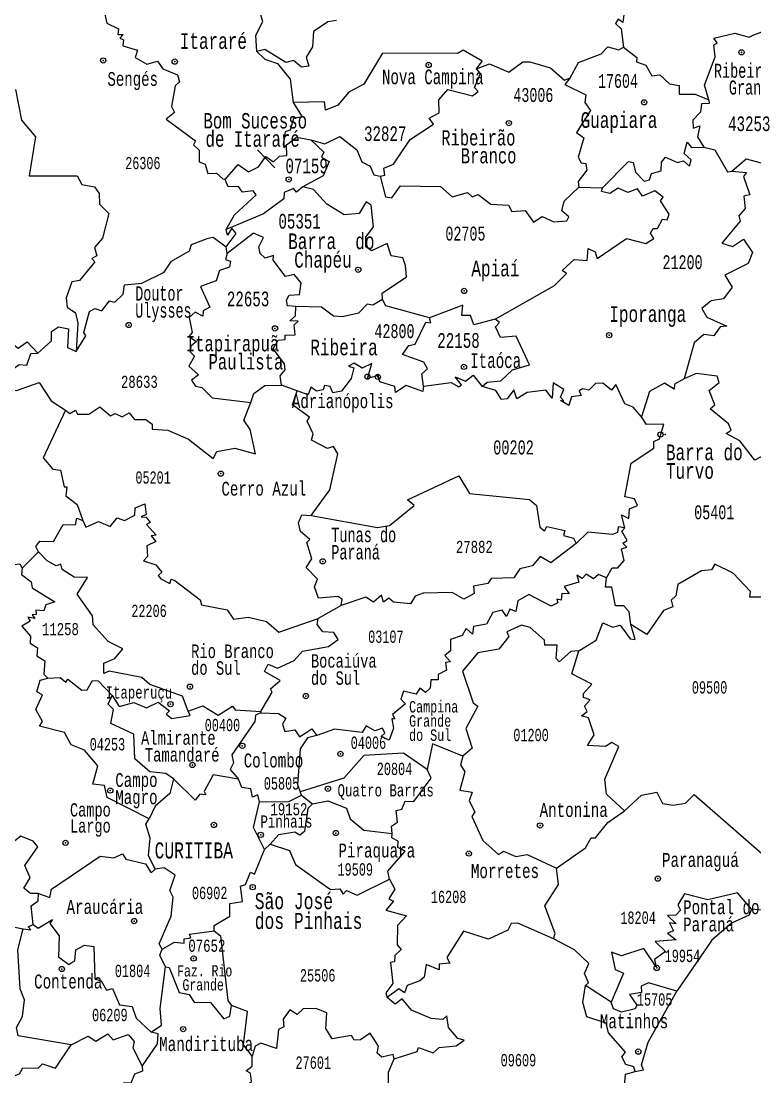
# Model space of a CAD drawing. Header units: millimetres. Extents: x 9851 to 10267, y 23387 to 23778.
# Drawn here: x 10094.7 to 10107.33, y 23466.18 to 23484.34 of the extents above; entities that cross this region are included whole.
import ezdxf
from ezdxf.enums import TextEntityAlignment as Align

# ---------------------------------------------------------------- set-up
doc = ezdxf.new("R2010")
doc.units = ezdxf.units.MM
doc.layers.add('3', color=7, linetype='Continuous')
doc.styles.add('MONOTXT', font='MONOTXT', dxfattribs={"height": 0.2})

# ---------------------------------------------------------------- blocks, each defined once
blk = doc.blocks.new('SEDE')
at = {"layer": '3', "color": 7, "linetype": 'Continuous'}
blk.add_circle((0, 0), 0.00451, dxfattribs=at)

msp = doc.modelspace()

# ---------------------------------------------------------------- linework, layer by layer
at = {"color": 7, "linetype": 'Continuous'}
for p, q in [((10098.774, 23482.123), (10099.069, 23481.817)), ((10104.302, 23481.485), (10104.708, 23481.473)), ((10098.252, 23480.343), (10098.23, 23480.456)), ((10099.455, 23477.98), (10099.183, 23478.077)), ((10094.72, 23474.929), (10095.003, 23475.211)), ((10100.212, 23474.29), (10099.815, 23474.064)), ((10098.827, 23472.467), (10098.831, 23472.445)), ((10099.528, 23471.026), (10099.508, 23471.085)), ((10099.528, 23471.026), (10099.72, 23470.881)), ((10098.89, 23470.095), (10098.989, 23470.183)), ((10104.858, 23467.467), (10104.415, 23467.755))]:
    msp.add_line(p, q, dxfattribs=at)
for points in [[(10098.76, 23483.818), (10098.745, 23484.098), (10098.861, 23484.331), (10098.807, 23484.523), (10098.667, 23484.571), (10098.745, 23484.782), (10098.698, 23484.96), (10098.498, 23484.993), (10098.564, 23485.076), (10098.297, 23485.375), (10098.329, 23485.531), (10098.304, 23485.622), (10098.228, 23485.611), (10098.24, 23485.745), (10098.127, 23485.826), (10098.026, 23485.781), (10097.957, 23485.945), (10097.863, 23485.882)], [(10104.933, 23484.978), (10105.108, 23484.949), (10105.264, 23484.765), (10105.157, 23484.729), (10105.219, 23484.672), (10105.169, 23484.596), (10105.232, 23484.606), (10105.187, 23484.544), (10105.02, 23484.543), (10105.081, 23484.492), (10105.055, 23484.315), (10104.975, 23484.37), (10104.93, 23484.299), (10105.027, 23484.204), (10105.069, 23483.893)], [(10096.127, 23484.534), (10096.181, 23484.302), (10096.378, 23484.209), (10096.367, 23484.11), (10096.459, 23484.11), (10096.401, 23484.047), (10096.467, 23484.017), (10096.457, 23483.912), (10096.708, 23483.839), (10096.665, 23483.715), (10096.866, 23483.601), (10097.048, 23483.653), (10097.142, 23483.516), (10097.397, 23483.417), (10097.432, 23483.296), (10097.353, 23483.225), (10097.292, 23482.873), (10097.341, 23482.766), (10097.197, 23482.652), (10097.703, 23482.283), (10097.67, 23482.211), (10097.77, 23482.117), (10097.77, 23481.919), (10097.87, 23481.879), (10097.918, 23481.718), (10098.065, 23481.726), (10098.175, 23481.629), (10098.214, 23481.618)], [(10100.131, 23484.347), (10099.979, 23484.325), (10099.737, 23484.163), (10099.72, 23483.894), (10099.606, 23483.717), (10099.657, 23483.566), (10099.528, 23483.547), (10099.393, 23483.663), (10099.258, 23483.628), (10098.896, 23483.848), (10098.76, 23483.818)], [(10106.535, 23482.984), (10106.463, 23483.238), (10106.648, 23483.727), (10106.626, 23483.931), (10106.682, 23483.968), (10106.622, 23484.048), (10106.987, 23484.134), (10107.231, 23484.061), (10107.313, 23484.104), (10107.723, 23484.255)], [(10098.76, 23483.818), (10098.895, 23483.685), (10099.114, 23483.612), (10099.334, 23483.341), (10099.386, 23482.939)], [(10102.538, 23483.517), (10102.637, 23483.653), (10102.309, 23483.842), (10102.215, 23483.781), (10100.923, 23483.786), (10100.603, 23483.252), (10100.345, 23483.119), (10100.155, 23482.894), (10099.94, 23482.806), (10099.925, 23482.948), (10099.386, 23482.939)], [(10104.151, 23483.365), (10104.295, 23483.625), (10104.687, 23483.776), (10104.802, 23483.898), (10104.986, 23483.844), (10105.069, 23483.893)], [(10105.069, 23483.893), (10105.299, 23483.715), (10105.295, 23483.638), (10105.456, 23483.583), (10105.555, 23483.4), (10105.696, 23483.413), (10105.86, 23483.262), (10106.024, 23483.234), (10106.028, 23483.081), (10106.303, 23483.084), (10106.535, 23482.984)], [(10102.538, 23483.517), (10102.764, 23483.602), (10103.095, 23483.459), (10103.339, 23483.637), (10103.459, 23483.64), (10103.814, 23483.534), (10104.053, 23483.321), (10104.151, 23483.365)], [(10100.884, 23481.672), (10100.963, 23481.689), (10100.944, 23481.808), (10101.111, 23481.878), (10101.396, 23482.305), (10101.8, 23482.569), (10101.724, 23482.668), (10101.896, 23482.76), (10101.889, 23482.987), (10102.047, 23483.163), (10102.472, 23483.052), (10102.567, 23483.128), (10102.503, 23483.195), (10102.606, 23483.439), (10102.538, 23483.517)], [(10104.151, 23483.365), (10104.058, 23483.251), (10104.423, 23483.071), (10104.403, 23482.937), (10104.5, 23482.803), (10104.259, 23482.426), (10104.386, 23482.329), (10104.288, 23481.999), (10104.34, 23481.899), (10104.42, 23481.892), (10104.438, 23481.776), (10104.291, 23481.58), (10104.302, 23481.485)], [(10094.605, 23483.161), (10094.712, 23482.638), (10094.952, 23482.347), (10094.844, 23481.679), (10095.667, 23481.68), (10095.751, 23481.529), (10095.965, 23481.492), (10096.046, 23481.374), (10096.054, 23481.189), (10096.212, 23481.031), (10096.107, 23480.608), (10095.966, 23480.448), (10096.005, 23480.305), (10095.921, 23480.256), (10095.974, 23480.201), (10095.706, 23479.881), (10095.579, 23479.855), (10095.48, 23479.582), (10095.499, 23479.418), (10095.637, 23479.324), (10095.681, 23479.147), (10095.65, 23478.655)], [(10099.386, 23482.939), (10099.542, 23482.694), (10099.39, 23482.665), (10099.331, 23482.464), (10099.247, 23482.437), (10099.211, 23482.216), (10099.222, 23482.16), (10099.272, 23482.213)], [(10106.535, 23482.984), (10106.542, 23482.925), (10106.412, 23482.914), (10106.394, 23482.771), (10106.264, 23482.636), (10106.27, 23482.5), (10106.38, 23482.54), (10106.345, 23482.35), (10106.45, 23482.17)], [(10090.891, 23482.343), (10091.027, 23481.869), (10091.145, 23481.69), (10091.026, 23481.381), (10091.158, 23481.321), (10091.247, 23481.108), (10091.361, 23481.079), (10091.649, 23481.227), (10091.81, 23481.187), (10091.965, 23480.997), (10092.11, 23481.001), (10092.283, 23480.902), (10092.715, 23480.208), (10093.058, 23480.291), (10093.098, 23480.249), (10093.299, 23480.365), (10094.424, 23479.819), (10094.497, 23479.654), (10094.502, 23478.829), (10094.656, 23478.715), (10094.81, 23478.821), (10094.993, 23478.631)], [(10099.272, 23482.213), (10099.442, 23482.341), (10099.69, 23482.295)], [(10099.69, 23482.295), (10099.913, 23482.085), (10099.875, 23481.998), (10100.005, 23481.923), (10099.899, 23481.678), (10099.551, 23481.492)], [(10099.69, 23482.295), (10099.932, 23482.226), (10100.189, 23482.355), (10100.483, 23482.128), (10100.567, 23481.92), (10100.708, 23481.842), (10100.774, 23481.696), (10100.884, 23481.672)], [(10098.214, 23481.618), (10098.441, 23481.872), (10098.615, 23481.746), (10098.788, 23481.835), (10098.912, 23482.008), (10099.046, 23481.919), (10099.151, 23482.017), (10099.277, 23482.026), (10099.272, 23482.213)], [(10104.708, 23481.473), (10105.155, 23481.924), (10105.233, 23481.906), (10105.275, 23481.744), (10105.424, 23481.589), (10105.515, 23481.608), (10105.551, 23481.72), (10105.718, 23481.762), (10105.72, 23481.915), (10105.793, 23481.997), (10105.996, 23481.907), (10106.099, 23481.939), (10106.203, 23481.844), (10106.232, 23481.951), (10106.111, 23482.064), (10106.167, 23482.259), (10106.238, 23482.166), (10106.45, 23482.17)], [(10106.45, 23482.17), (10106.642, 23482.126), (10106.857, 23481.747), (10106.932, 23481.758)], [(10106.932, 23481.758), (10107.179, 23481.971), (10107.502, 23481.882), (10107.469, 23481.679), (10107.573, 23481.664), (10107.756, 23481.733), (10107.825, 23481.854), (10108.007, 23481.835), (10107.941, 23481.981)], [(10106.932, 23481.758), (10107.184, 23481.733), (10107.132, 23481.665), (10107.242, 23481.354), (10107.138, 23481.331), (10107.16, 23481.118), (10107.053, 23480.988), (10107.078, 23480.898), (10106.763, 23480.52), (10106.944, 23480.462), (10107.133, 23480.591), (10107.288, 23480.359), (10107.212, 23480.169), (10106.813, 23479.97), (10106.938, 23479.762), (10106.79, 23479.565), (10106.576, 23479.529), (10106.414, 23479.395), (10106.5, 23479.245), (10106.847, 23479.091), (10106.733, 23479.083), (10106.626, 23478.926), (10106.452, 23478.952), (10106.283, 23478.805), (10106.112, 23478.187)], [(10098.232, 23480.757), (10098.378, 23481.007), (10098.751, 23481.35), (10098.695, 23481.418), (10098.514, 23481.395), (10098.445, 23481.493), (10098.268, 23481.492), (10098.214, 23481.618)], [(10100.884, 23481.672), (10100.971, 23481.317), (10101.083, 23481.3), (10101.232, 23481.505), (10101.922, 23481.493), (10102.122, 23481.316), (10102.382, 23481.391), (10102.466, 23481.317), (10102.567, 23481.355), (10102.785, 23481.19), (10103.088, 23481.172), (10103.149, 23481.063), (10103.378, 23481.08), (10103.523, 23480.879), (10103.667, 23480.977), (10103.868, 23480.89), (10104.092, 23480.904), (10104.128, 23480.973), (10104.008, 23481.078), (10104.047, 23481.241), (10104.302, 23481.485)], [(10099.551, 23481.492), (10099.445, 23481.398), (10099.388, 23481.46), (10099.233, 23481.39), (10099.225, 23481.283), (10098.873, 23481.027), (10098.232, 23480.757)], [(10100.922, 23479.549), (10100.917, 23479.663), (10101.337, 23479.943), (10101.317, 23480.135), (10101.27, 23480.267), (10101.073, 23480.301), (10101.003, 23480.516), (10100.734, 23480.388), (10100.636, 23480.46), (10100.635, 23480.623), (10100.767, 23480.804), (10100.726, 23481.176), (10100.64, 23481.23), (10100.522, 23481.031), (10100.261, 23481.005), (10099.963, 23481.193), (10099.733, 23481.441), (10099.551, 23481.492)], [(10102.861, 23479.215), (10103.881, 23479.792), (10104.087, 23479.998), (10104.015, 23480.05), (10104.219, 23480.237), (10104.443, 23480.221), (10104.461, 23480.43), (10104.579, 23480.369), (10104.616, 23480.257), (10105.123, 23480.603), (10105.453, 23480.517), (10105.592, 23480.602), (10105.534, 23480.691), (10105.579, 23480.771), (10105.653, 23480.775), (10105.741, 23480.931), (10105.821, 23480.922), (10105.853, 23481.018), (10105.705, 23481.248), (10105.749, 23481.311), (10105.608, 23481.42), (10105.396, 23481.33), (10105.311, 23481.454), (10105.142, 23481.392), (10104.976, 23481.466), (10104.835, 23481.376), (10104.69, 23481.409), (10104.708, 23481.473)], [(10098.23, 23480.456), (10098.402, 23480.687), (10098.33, 23480.781), (10098.254, 23480.659), (10098.232, 23480.757)], [(10099.429, 23479.432), (10099.29, 23479.445), (10099.273, 23479.542), (10099.315, 23479.624), (10099.496, 23479.638), (10099.522, 23479.841), (10099.402, 23479.979), (10099.251, 23479.947), (10099.04, 23480.227), (10099.046, 23480.308), (10098.903, 23480.264), (10098.815, 23480.343), (10098.792, 23480.459), (10098.874, 23480.617), (10098.701, 23480.694), (10098.252, 23480.343)], [(10095.65, 23478.655), (10095.819, 23478.926), (10095.782, 23478.983), (10095.883, 23479.347), (10095.972, 23479.397), (10096.092, 23479.355), (10096.226, 23479.529), (10096.316, 23479.506), (10096.46, 23479.643), (10096.483, 23479.802), (10096.779, 23479.835), (10097.168, 23480.022), (10097.291, 23480.213), (10097.603, 23480.39), (10097.637, 23480.496), (10097.92, 23480.608), (10098.01, 23480.622), (10098.23, 23480.456)], [(10098.252, 23480.343), (10098.221, 23480.241), (10098.304, 23480.213), (10098.287, 23480.106), (10098.115, 23480.051), (10098.062, 23479.875), (10097.792, 23479.777), (10097.953, 23479.421), (10097.834, 23479.354), (10097.832, 23479.267), (10097.701, 23479.333), (10097.597, 23479.242), (10097.648, 23478.987), (10097.591, 23478.917), (10097.721, 23478.828), (10097.625, 23478.75), (10097.61, 23478.652), (10097.686, 23478.58), (10097.592, 23478.407), (10097.757, 23478.259), (10097.637, 23478.162), (10097.703, 23478.061), (10097.815, 23478.038), (10097.989, 23477.859), (10098.658, 23477.779)], [(10099.183, 23478.077), (10099.161, 23478.239), (10099.25, 23478.342), (10099.237, 23478.447), (10099.041, 23478.704), (10099.126, 23478.853), (10099.25, 23478.864), (10099.247, 23478.939), (10099.42, 23478.944), (10099.404, 23479.116), (10099.472, 23479.18), (10099.326, 23479.183), (10099.424, 23479.268), (10099.429, 23479.432)], [(10100.922, 23479.549), (10100.754, 23479.452), (10100.66, 23479.472), (10100.507, 23479.316), (10100.233, 23479.256), (10100.077, 23479.263), (10099.875, 23479.422), (10099.429, 23479.432)], [(10101.731, 23479.239), (10100.977, 23479.44), (10100.922, 23479.549)], [(10102.861, 23479.215), (10102.494, 23479.117), (10102.436, 23479.278), (10102.288, 23479.279), (10102.305, 23479.457), (10101.731, 23479.239)], [(10101.629, 23478.062), (10101.601, 23478.276), (10101.696, 23478.36), (10101.635, 23478.472), (10101.265, 23478.606), (10101.375, 23478.759), (10101.484, 23478.786), (10101.666, 23479.162), (10101.751, 23479.153), (10101.731, 23479.239)], [(10102.637, 23478.056), (10102.722, 23478.132), (10102.958, 23478.151), (10103.157, 23478.344), (10103.454, 23478.43), (10103.223, 23478.919), (10102.952, 23478.9), (10102.864, 23479.084), (10102.937, 23479.158), (10102.861, 23479.215)], [(10094.993, 23478.631), (10095.224, 23478.842), (10095.227, 23479.003), (10095.35, 23479.079), (10095.519, 23479.045), (10095.502, 23478.725), (10095.65, 23478.655)], [(10094.305, 23478.335), (10094.377, 23478.384), (10094.524, 23478.327), (10094.673, 23478.436), (10094.801, 23478.423), (10094.87, 23478.625), (10094.993, 23478.631)], [(10094.305, 23478.335), (10094.283, 23478.196), (10094.455, 23478.154), (10094.462, 23478.001), (10094.623, 23477.989), (10095.015, 23478.124), (10095.221, 23477.808), (10095.47, 23477.65)], [(10101.629, 23478.062), (10101.617, 23477.97), (10101.332, 23478.074), (10101.146, 23477.952), (10101.135, 23478.056), (10100.878, 23478.138), (10100.847, 23478.245), (10100.662, 23478.194), (10100.737, 23478.453), (10100.573, 23478.371), (10100.435, 23478.459), (10100.336, 23478.404), (10100.428, 23478.378), (10100.383, 23478.193), (10100.215, 23477.973), (10100.066, 23477.949), (10100.02, 23478.055), (10099.925, 23478.075), (10099.904, 23477.998), (10099.786, 23477.978), (10099.689, 23478.044), (10099.641, 23477.914), (10099.455, 23477.98)], [(10101.629, 23478.062), (10102.103, 23478.124), (10102.238, 23478.047), (10102.284, 23478.086), (10102.172, 23478.22), (10102.353, 23478.147), (10102.483, 23478.253), (10102.637, 23478.056)], [(10105.379, 23477.535), (10105.235, 23477.701), (10105.092, 23477.755), (10104.936, 23478.09), (10104.864, 23477.992), (10104.716, 23478.114), (10104.59, 23478.11), (10104.475, 23477.992), (10104.366, 23478.016), (10104.304, 23477.982), (10104.34, 23477.901), (10104.175, 23477.877), (10104.131, 23477.729), (10103.985, 23477.813), (10104.042, 23477.811), (10103.986, 23477.872), (10104.042, 23478.004), (10103.86, 23478.119), (10103.842, 23477.857), (10103.733, 23477.995), (10103.411, 23477.952), (10103.232, 23477.845), (10103.184, 23477.999), (10103.066, 23477.844), (10102.97, 23477.83), (10102.875, 23477.985), (10102.637, 23478.056)], [(10106.112, 23478.187), (10105.948, 23478.098), (10105.94, 23478.012), (10105.774, 23478.112), (10105.515, 23477.967), (10105.379, 23477.535)], [(10107.799, 23476.779), (10107.612, 23476.726), (10107.477, 23476.87), (10107.326, 23476.791), (10107.071, 23477.123), (10106.835, 23477.246), (10106.922, 23477.305), (10106.875, 23477.416), (10106.562, 23477.67), (10106.638, 23477.741), (10106.542, 23477.988), (10106.715, 23478.122), (10106.682, 23478.231), (10106.317, 23478.277), (10106.112, 23478.187)], [(10098.658, 23477.779), (10098.707, 23477.938), (10098.9, 23478.07), (10099.183, 23478.077)], [(10099.696, 23475.837), (10100.015, 23476.279), (10100.156, 23476.895), (10100.081, 23477.023), (10099.974, 23476.989), (10099.701, 23477.13), (10099.731, 23477.24), (10099.626, 23477.462), (10099.665, 23477.531), (10099.376, 23477.74), (10099.455, 23477.98)], [(10095.47, 23477.65), (10095.545, 23477.592), (10095.642, 23477.65), (10095.673, 23477.577), (10095.868, 23477.582), (10096.06, 23477.704), (10096.241, 23477.551), (10096.32, 23477.589), (10096.444, 23477.532), (10096.563, 23477.605), (10096.653, 23477.49), (10096.848, 23477.489), (10096.959, 23477.409), (10096.959, 23477.319), (10097.226, 23477.302), (10097.586, 23477.148), (10098.011, 23476.817), (10098.07, 23476.94), (10098.384, 23476.996), (10098.736, 23476.9), (10098.644, 23477.315), (10098.536, 23477.477), (10098.658, 23477.779)], [(10095.47, 23477.65), (10095.082, 23476.828), (10095.247, 23476.632), (10095.38, 23476.617), (10095.444, 23476.33), (10095.492, 23476.331), (10095.472, 23476.174), (10095.668, 23476.029), (10095.766, 23475.752)], [(10105.093, 23475.625), (10105.036, 23475.847), (10105.163, 23475.785), (10105.173, 23475.951), (10105.309, 23476.008), (10105.26, 23476.122), (10105.09, 23476.158), (10105.199, 23476.735), (10105.589, 23476.995), (10105.59, 23477.112), (10105.69, 23477.153), (10105.763, 23477.408), (10105.462, 23477.404), (10105.379, 23477.535)], [(10099.696, 23475.837), (10100.835, 23475.629), (10101.041, 23475.666), (10101.465, 23476.01), (10101.355, 23476.105), (10102.238, 23476.521), (10102.42, 23476.213), (10103.449, 23476.112), (10103.57, 23476.012), (10103.627, 23475.639), (10103.712, 23475.571), (10103.747, 23475.647), (10104.057, 23475.581), (10104.036, 23475.492), (10104.208, 23475.447), (10104.252, 23475.358)], [(10095.766, 23475.752), (10095.817, 23475.635), (10096.033, 23475.735), (10096.237, 23475.647), (10096.355, 23475.798), (10096.484, 23475.752), (10096.658, 23475.841), (10096.668, 23475.968), (10096.834, 23476.037), (10096.857, 23475.856), (10096.772, 23475.813), (10096.854, 23475.807), (10096.924, 23475.714), (10096.864, 23475.682), (10097.026, 23475.5), (10096.939, 23475.489), (10097.021, 23475.389), (10096.866, 23475.318), (10096.88, 23475.133), (10096.81, 23475.058), (10097.022, 23474.991), (10097.127, 23474.863), (10097.061, 23474.805), (10097.106, 23474.75), (10097.26, 23474.668), (10097.286, 23474.743), (10097.349, 23474.722), (10097.785, 23474.388), (10097.808, 23474.303), (10098.251, 23474.213), (10098.357, 23474.054), (10098.618, 23474.088), (10098.925, 23474.016), (10099.14, 23473.833), (10099.815, 23474.064)], [(10095.003, 23475.211), (10094.957, 23475.306), (10095.027, 23475.398), (10095.263, 23475.389), (10095.426, 23475.683), (10095.642, 23475.677), (10095.665, 23475.789), (10095.766, 23475.752)], [(10100.212, 23474.29), (10100.229, 23474.396), (10100.151, 23474.446), (10099.822, 23474.418), (10099.753, 23474.611), (10099.806, 23474.74), (10099.611, 23474.945), (10099.706, 23475.09), (10099.619, 23475.374), (10099.672, 23475.425), (10099.509, 23475.56), (10099.479, 23475.713), (10099.536, 23475.847), (10099.696, 23475.837)], [(10105.093, 23475.625), (10104.98, 23475.642), (10104.964, 23475.547), (10104.88, 23475.513), (10104.457, 23475.553), (10104.252, 23475.358)], [(10104.775, 23474.768), (10104.873, 23474.935), (10104.969, 23474.935), (10105.079, 23475.063), (10105.033, 23475.266), (10105.127, 23475.29), (10105.06, 23475.362), (10105.13, 23475.405), (10105.038, 23475.565), (10105.093, 23475.625)], [(10097.579, 23472.473), (10097.483, 23472.733), (10096.921, 23472.931), (10096.782, 23473.054), (10096.219, 23473.16), (10096.125, 23473.121), (10096.125, 23473.297), (10096.317, 23473.378), (10096.453, 23473.547), (10096.201, 23473.673), (10095.943, 23473.955), (10095.935, 23474.113), (10095.669, 23474.483), (10095.849, 23474.772), (10095.615, 23474.778), (10095.41, 23474.91), (10095.385, 23475.002), (10095.308, 23474.973), (10095.15, 23475.056), (10095.003, 23475.211)], [(10104.252, 23475.358), (10103.82, 23475.023), (10103.634, 23475.13), (10103.503, 23474.97), (10103.286, 23474.922), (10103.184, 23474.763), (10102.791, 23474.753), (10102.734, 23474.666), (10102.49, 23474.623), (10102.498, 23474.496), (10102.323, 23474.398), (10102.121, 23474.512), (10101.624, 23474.499), (10101.485, 23474.451), (10101.406, 23474.32), (10101.114, 23474.344), (10101.029, 23474.414), (10100.939, 23474.344), (10100.903, 23474.469), (10100.766, 23474.347), (10100.635, 23474.43), (10100.212, 23474.29)], [(10093.643, 23474.476), (10093.709, 23474.512), (10093.635, 23474.582), (10093.866, 23474.617), (10094.074, 23474.806), (10094.23, 23474.711), (10094.264, 23474.78), (10094.37, 23474.72), (10094.587, 23474.993), (10094.682, 23475.006), (10094.72, 23474.929)], [(10094.72, 23474.929), (10094.709, 23474.823), (10094.874, 23474.699), (10094.896, 23474.591), (10095.283, 23474.351), (10095.13, 23474.303), (10095.095, 23474.199), (10094.957, 23474.207), (10094.961, 23474.135), (10094.896, 23474.131), (10094.938, 23474.064), (10094.819, 23474.089), (10094.859, 23474.021), (10094.715, 23473.933), (10094.864, 23473.764), (10094.857, 23473.639), (10094.985, 23473.563), (10094.972, 23473.424), (10095.113, 23473.34), (10095.093, 23473.106), (10095.166, 23473.04)], [(10108.36, 23474.883), (10108.236, 23475.017), (10108.167, 23474.927), (10108.208, 23474.832), (10108.061, 23474.822), (10107.962, 23474.453), (10107.881, 23474.398), (10107.784, 23474.564), (10107.67, 23474.33), (10107.518, 23474.256), (10107.515, 23474.43), (10107.244, 23474.432), (10107.253, 23474.532), (10106.956, 23474.843), (10106.642, 23474.998), (10106.586, 23474.904), (10106.411, 23474.884), (10106.006, 23474.648), (10105.97, 23474.455), (10105.887, 23474.384), (10105.918, 23474.267), (10105.759, 23474.204), (10105.471, 23473.789), (10105.193, 23473.964)], [(10104.775, 23474.768), (10104.637, 23474.823), (10104.555, 23474.75), (10104.427, 23474.827), (10104.358, 23474.754), (10104.265, 23474.812), (10104.302, 23474.691), (10104.047, 23474.619), (10104.133, 23474.49), (10104.008, 23474.496), (10103.999, 23474.384), (10103.92, 23474.4), (10103.94, 23474.333), (10103.825, 23474.276), (10103.439, 23474.479), (10103.252, 23474.371), (10103.218, 23474.188), (10103.112, 23474.225), (10103.054, 23474.1), (10102.984, 23474.21), (10102.819, 23474.168), (10102.712, 23473.97), (10102.487, 23473.928), (10102.472, 23473.799), (10102.36, 23473.895), (10102.294, 23473.771), (10102.092, 23473.703), (10102.095, 23473.512), (10101.993, 23473.427), (10102.09, 23473.318), (10102.009, 23473.31), (10102.023, 23473.178), (10101.879, 23473.104), (10101.882, 23473.013), (10101.751, 23473.01), (10101.745, 23472.87), (10101.661, 23472.792), (10101.567, 23472.868), (10101.499, 23472.764), (10101.282, 23472.815), (10101.238, 23472.68), (10101.318, 23472.6), (10101.092, 23472.414), (10101.134, 23472.343), (10101.08, 23472.34), (10101.109, 23472.18), (10101.038, 23471.973), (10100.897, 23472.038), (10100.96, 23472.093), (10100.92, 23472.179), (10100.792, 23472.137), (10100.64, 23472.222), (10100.572, 23472.107), (10100.095, 23472.165), (10099.795, 23472.055)], [(10105.193, 23473.964), (10105.169, 23474.182), (10105.072, 23474.285), (10104.93, 23474.281), (10104.868, 23474.602), (10104.761, 23474.607), (10104.775, 23474.768)], [(10098.827, 23472.467), (10099.023, 23472.797), (10098.996, 23472.858), (10099.162, 23472.997), (10098.889, 23473.157), (10098.953, 23473.279), (10099.118, 23473.211), (10099.402, 23473.344), (10099.543, 23473.506), (10099.994, 23473.584), (10100.159, 23473.707), (10100.084, 23473.824), (10099.895, 23473.837), (10099.799, 23473.963), (10099.815, 23474.064)], [(10104.301, 23473.51), (10104.16, 23473.501), (10103.964, 23473.322), (10103.912, 23473.379), (10103.927, 23473.609), (10103.714, 23473.606), (10103.707, 23473.696), (10103.461, 23473.914), (10103.312, 23473.954), (10103.061, 23473.836), (10103.098, 23473.755), (10102.926, 23473.54), (10102.56, 23473.473), (10102.301, 23473.159), (10102.481, 23472.613), (10102.561, 23472.559), (10102.357, 23472.173), (10102.465, 23471.835), (10102.306, 23471.698)], [(10104.301, 23473.51), (10104.601, 23473.696), (10104.712, 23473.993), (10104.885, 23473.917), (10105.014, 23473.95), (10105.181, 23473.719), (10105.271, 23473.703), (10105.193, 23473.964)], [(10105.084, 23470.761), (10104.779, 23471.045), (10104.749, 23471.301), (10104.99, 23471.865), (10104.87, 23471.932), (10104.761, 23471.865), (10104.448, 23471.883), (10104.567, 23472.068), (10104.469, 23472.355), (10104.349, 23472.391), (10104.445, 23472.468), (10104.399, 23472.559), (10104.498, 23472.666), (10104.381, 23472.709), (10104.381, 23472.774), (10104.523, 23472.935), (10104.18, 23473.117), (10104.301, 23473.51)], [(10096.908, 23470.62), (10096.182, 23470.985), (10096.141, 23471.196), (10095.94, 23471.219), (10096.026, 23471.534), (10095.792, 23471.802), (10095.565, 23471.893), (10095.45, 23472.108), (10095.023, 23472.214), (10095.071, 23472.292), (10094.958, 23472.5), (10095.072, 23472.751), (10094.976, 23472.806), (10095.034, 23473.007), (10095.166, 23473.04)], [(10095.166, 23473.04), (10095.375, 23473.051), (10095.474, 23472.972), (10095.509, 23473.022), (10095.75, 23472.831), (10095.843, 23472.841), (10095.933, 23472.997), (10096.03, 23472.992), (10096.273, 23472.742)], [(10097.326, 23471.309), (10097.195, 23471.403), (10096.919, 23471.429), (10096.663, 23471.654), (10096.641, 23472.079), (10096.249, 23472.262), (10096.292, 23472.502), (10096.202, 23472.593), (10096.273, 23472.742)], [(10096.273, 23472.742), (10096.392, 23472.552), (10096.644, 23472.619), (10096.862, 23472.527), (10097.063, 23472.627), (10097.255, 23472.48), (10097.199, 23472.418), (10097.295, 23472.348), (10097.61, 23472.399), (10097.579, 23472.473)], [(10097.579, 23472.473), (10097.832, 23472.565), (10098.096, 23472.406), (10098.342, 23472.558), (10098.385, 23472.495), (10098.827, 23472.467)], [(10098.831, 23472.445), (10098.739, 23472.402), (10098.728, 23472.296), (10098.328, 23471.722), (10098.359, 23471.586), (10098.301, 23471.469), (10098.442, 23471.303)], [(10098.831, 23472.445), (10099.134, 23472.431), (10099.261, 23472.352), (10099.203, 23472.25), (10099.24, 23472.122), (10099.414, 23472.149), (10099.495, 23472.033), (10099.705, 23472.166), (10099.795, 23472.055)], [(10099.795, 23472.055), (10099.633, 23472.012), (10099.506, 23471.822), (10099.458, 23471.21), (10099.508, 23471.085)], [(10102.306, 23471.698), (10101.785, 23471.91), (10101.692, 23471.468)], [(10101.692, 23471.468), (10101.285, 23471.748), (10100.601, 23471.709), (10100.254, 23471.32), (10099.508, 23471.085)], [(10102.306, 23471.698), (10102.263, 23471.552), (10102.337, 23471.432), (10102.254, 23471.112), (10102.467, 23471.077), (10102.416, 23470.933), (10102.51, 23470.744), (10102.462, 23470.66), (10102.647, 23470.25), (10102.917, 23470.005), (10103.002, 23470.066), (10103.215, 23469.972), (10103.412, 23470.006), (10103.917, 23469.772)], [(10101.089, 23470.371), (10101.075, 23470.493), (10101.181, 23470.565), (10101.158, 23470.763), (10101.256, 23470.786), (10101.311, 23470.922), (10101.461, 23470.921), (10101.759, 23471.32), (10101.692, 23471.468)], [(10097.326, 23471.309), (10097.264, 23471.057), (10097.013, 23470.839), (10096.908, 23470.62)], [(10098.442, 23471.303), (10098.008, 23471.377), (10097.854, 23471.092), (10097.883, 23471.033), (10097.779, 23471.046), (10097.7, 23470.942), (10097.326, 23471.309)], [(10098.808, 23470.915), (10098.778, 23471.034), (10098.687, 23470.991), (10098.654, 23471.136), (10098.501, 23471.158), (10098.442, 23471.303)], [(10095.005, 23469.339), (10094.866, 23469.338), (10094.748, 23469.428), (10094.857, 23469.606), (10094.766, 23469.821), (10094.989, 23470.141), (10094.91, 23470.234), (10094.701, 23470.32), (10094.544, 23470.201), (10093.642, 23470.092), (10093.706, 23470.298), (10093.87, 23470.404), (10093.67, 23470.5), (10093.53, 23470.475), (10093.557, 23470.583), (10093.486, 23470.688), (10093.578, 23470.824), (10093.365, 23470.869), (10093.347, 23471.153), (10093.173, 23471.187)], [(10105.084, 23470.761), (10105.38, 23471.026), (10105.64, 23471.077), (10105.741, 23470.884), (10105.925, 23470.857), (10106.136, 23470.89), (10106.287, 23471.038), (10107.625, 23469.871)], [(10098.89, 23470.095), (10098.705, 23470.471), (10098.808, 23470.915)], [(10098.808, 23470.915), (10099.31, 23470.918), (10099.528, 23471.026)], [(10099.72, 23470.881), (10099.635, 23470.797), (10099.582, 23470.404), (10099.498, 23470.341), (10099.415, 23470.393), (10099.131, 23470.347), (10098.989, 23470.183)], [(10099.72, 23470.881), (10099.979, 23470.931), (10100.304, 23470.806), (10100.363, 23470.62), (10100.601, 23470.426), (10101.089, 23470.371)], [(10103.917, 23469.772), (10104.415, 23470.123), (10104.51, 23470.297), (10104.588, 23470.294), (10104.802, 23470.557), (10105.084, 23470.761)], [(10097.009, 23469.754), (10096.893, 23469.988), (10096.922, 23470.288), (10096.848, 23470.531), (10096.908, 23470.62)], [(10101.045, 23469.583), (10101.013, 23469.719), (10101.315, 23470.066), (10101.188, 23470.128), (10101.194, 23470.238), (10101.082, 23470.295), (10101.089, 23470.371)], [(10098.989, 23470.183), (10099.324, 23470.079), (10099.423, 23469.838), (10100.027, 23469.407), (10100.188, 23469.418), (10100.248, 23469.326), (10100.303, 23469.391), (10100.486, 23469.306), (10101.045, 23469.583)], [(10095.005, 23469.339), (10095.196, 23469.268), (10095.225, 23469.409), (10096.062, 23469.981), (10096.3, 23469.948), (10096.446, 23470.017), (10096.508, 23469.93), (10096.847, 23469.845), (10096.939, 23469.695), (10097.009, 23469.754)], [(10098.028, 23468.697), (10098.027, 23468.789), (10098.298, 23468.948), (10098.295, 23469.163), (10098.512, 23469.198), (10098.48, 23469.463), (10098.564, 23469.494), (10098.65, 23469.704), (10098.717, 23469.667), (10098.89, 23470.095)], [(10097.132, 23468.38), (10097.08, 23468.474), (10097.283, 23468.948), (10097.322, 23469.274), (10097.263, 23469.386), (10097.352, 23469.652), (10097.165, 23469.78), (10097.009, 23469.754)], [(10103.864, 23468.557), (10103.893, 23468.648), (10103.716, 23469.127), (10103.95, 23469.491), (10103.917, 23469.772)], [(10107.625, 23469.871), (10107.571, 23469.809), (10107.681, 23469.453), (10107.753, 23469.382), (10107.853, 23469.417), (10107.857, 23469.334), (10107.747, 23469.216), (10107.765, 23469.125), (10107.62, 23469.035), (10107.273, 23469.067)], [(10101.045, 23469.583), (10101.132, 23469.41), (10101.029, 23469.248), (10101.113, 23469.203), (10100.979, 23469.051), (10101.333, 23468.955), (10101.182, 23468.786), (10101.177, 23468.452), (10101.244, 23468.375), (10101.135, 23468.27), (10101.13, 23468.161), (10101.059, 23468.15), (10101.1, 23467.79), (10100.979, 23467.628), (10101.002, 23467.55)], [(10092.642, 23469.269), (10092.67, 23469.15), (10093.092, 23468.953), (10093.295, 23468.962), (10093.255, 23468.684), (10093.301, 23468.603), (10093.321, 23468.736), (10093.46, 23468.792), (10093.546, 23468.732), (10093.629, 23468.807), (10093.673, 23468.733), (10093.828, 23468.821), (10093.85, 23468.751), (10093.95, 23468.91), (10094.172, 23468.819), (10094.227, 23468.91), (10094.279, 23468.857), (10094.425, 23468.923), (10094.482, 23468.861), (10094.43, 23468.795), (10094.742, 23468.727)], [(10094.912, 23468.803), (10094.874, 23469.125), (10094.995, 23469.213), (10095.005, 23469.339)], [(10107.273, 23469.067), (10107.033, 23469.349), (10106.52, 23469.226), (10106.121, 23469.332), (10106.003, 23469.144), (10106.047, 23469.053), (10105.972, 23468.964), (10105.827, 23468.96), (10105.974, 23468.814), (10105.859, 23468.834), (10105.927, 23468.693), (10105.827, 23468.655), (10105.973, 23468.54), (10105.616, 23468.509), (10105.789, 23468.34), (10105.603, 23468.203), (10105.63, 23468.074), (10105.418, 23468.393), (10105.037, 23468.267), (10104.863, 23468.329), (10104.923, 23468.031), (10105.067, 23467.968), (10104.858, 23467.467)], [(10107.273, 23469.067), (10107.233, 23468.963), (10106.928, 23468.825), (10106.587, 23468.536), (10105.988, 23467.658)], [(10094.912, 23468.803), (10094.997, 23468.741), (10095.242, 23468.887), (10095.198, 23468.823), (10095.356, 23468.609), (10095.345, 23468.25), (10095.523, 23468.117), (10095.626, 23468.184), (10095.644, 23468.37), (10095.794, 23468.447), (10095.957, 23468.428), (10095.97, 23467.868), (10096.08, 23467.834), (10096.175, 23467.672), (10096.277, 23467.704), (10096.398, 23467.421), (10096.613, 23467.396), (10096.682, 23467.194), (10096.943, 23466.952)], [(10095.565, 23466.735), (10094.656, 23466.892), (10094.624, 23467.033), (10094.727, 23467.224), (10094.763, 23467.509), (10094.687, 23467.698), (10094.648, 23468.369), (10094.742, 23468.727)], [(10094.742, 23468.727), (10094.872, 23468.713), (10094.824, 23468.761), (10094.912, 23468.803)], [(10097.132, 23468.38), (10097.344, 23468.498), (10097.509, 23468.484), (10097.511, 23468.56), (10097.622, 23468.575), (10097.6, 23468.64), (10098.028, 23468.697)], [(10098.028, 23468.697), (10098.136, 23468.607), (10098.258, 23467.497), (10098.325, 23467.413)], [(10103.864, 23468.557), (10103.253, 23468.824), (10103.136, 23468.82), (10103.078, 23468.705), (10102.748, 23468.55), (10102.315, 23468.689), (10102.031, 23468.238), (10102.082, 23468.14), (10101.895, 23468.12), (10101.896, 23468.024), (10101.672, 23468.116), (10101.64, 23467.9), (10101.565, 23467.837), (10101.344, 23467.754), (10101.302, 23467.63), (10101.204, 23467.697), (10101.002, 23467.55)], [(10104.415, 23467.755), (10104.465, 23467.801), (10104.396, 23467.959), (10104.472, 23468.134), (10104.227, 23468.368), (10103.864, 23468.557)], [(10097.186, 23468.075), (10097.09, 23468.276), (10097.132, 23468.38)], [(10096.943, 23466.952), (10097.121, 23467.073), (10097.095, 23467.361), (10097.186, 23468.075)], [(10097.186, 23468.075), (10097.253, 23468.062), (10097.423, 23467.634), (10097.595, 23467.598), (10097.683, 23467.466), (10097.96, 23467.465), (10098.191, 23467.181), (10098.294, 23467.229), (10098.325, 23467.413)], [(10105.988, 23467.658), (10105.497, 23467.803), (10105.371, 23467.743), (10105.378, 23467.636), (10105.173, 23467.601), (10105.299, 23467.414), (10105.272, 23467.354), (10105.035, 23467.295), (10104.896, 23467.351), (10104.858, 23467.467)], [(10105.267, 23466.276), (10105.248, 23466.358), (10105.109, 23466.397), (10105.038, 23466.53), (10105.103, 23466.607), (10104.808, 23466.942), (10104.771, 23467.108), (10104.437, 23467.218), (10104.371, 23467.46), (10104.415, 23467.755)], [(10105.267, 23466.276), (10105.414, 23466.307), (10105.38, 23466.392), (10105.494, 23466.78), (10105.988, 23467.658)], [(10098.682, 23466.542), (10098.532, 23466.734), (10098.601, 23467.308), (10098.325, 23467.413)], [(10101.125, 23466.492), (10101.52, 23466.618), (10101.544, 23466.688), (10101.796, 23466.597), (10101.898, 23466.687), (10102.19, 23466.715), (10102.328, 23466.816), (10102.219, 23466.846), (10102.059, 23467.032), (10102.029, 23467.232), (10101.959, 23467.171), (10101.762, 23467.188), (10101.42, 23467.329), (10101.263, 23467.524), (10101.138, 23467.433), (10101.002, 23467.55)], [(10101.125, 23466.492), (10101.108, 23466.567), (10100.908, 23466.523), (10100.83, 23466.594), (10100.851, 23466.711), (10100.709, 23466.935), (10100.541, 23466.823), (10100.436, 23466.814), (10100.39, 23466.894), (10100.057, 23466.837), (10099.948, 23467.016), (10099.964, 23467.287), (10099.774, 23467.357), (10099.558, 23467.353), (10099.452, 23467.254), (10099.325, 23467.337), (10099.213, 23467.174), (10099.225, 23467.045), (10099.133, 23466.996), (10099.101, 23466.669), (10098.831, 23466.763), (10098.733, 23466.712), (10098.682, 23466.542)], [(10095.565, 23466.735), (10095.859, 23466.882), (10095.988, 23466.795), (10096.198, 23466.923), (10096.286, 23466.818), (10096.544, 23466.912), (10096.65, 23466.79), (10096.629, 23466.681), (10096.789, 23466.365)], [(10096.789, 23466.365), (10097.05, 23466.751), (10097.06, 23466.922), (10096.943, 23466.952)], [(10094.315, 23465.867), (10094.186, 23466.013), (10093.959, 23466.033), (10093.991, 23466.094), (10094.323, 23466.194), (10094.388, 23466.125), (10094.678, 23466.236), (10094.734, 23466.34), (10094.996, 23466.335), (10095.071, 23466.405), (10095.294, 23466.333), (10095.565, 23466.735)], [(10097.703, 23465.35), (10097.815, 23465.561), (10098.15, 23465.561), (10098.18, 23465.67), (10098.098, 23465.732), (10098.194, 23465.766), (10098.204, 23465.874), (10098.533, 23465.988), (10098.667, 23466.106), (10098.65, 23466.247), (10098.579, 23466.287), (10098.678, 23466.37), (10098.682, 23466.542)], [(10101.065, 23464.927), (10101.207, 23465.148), (10101.084, 23465.32), (10100.881, 23465.308), (10100.955, 23465.425), (10100.829, 23465.588), (10100.899, 23465.675), (10100.802, 23465.796), (10101.017, 23465.865), (10101.026, 23466.265), (10101.125, 23466.492)], [(10096.789, 23466.365), (10096.791, 23466.282), (10096.657, 23466.232), (10096.59, 23466.078), (10096.474, 23466.08), (10096.261, 23465.574), (10096.39, 23465.539), (10096.435, 23465.403), (10096.501, 23465.478), (10096.546, 23465.406), (10096.693, 23465.39), (10096.968, 23465.506), (10097.053, 23465.464), (10097.029, 23465.361), (10097.082, 23465.38), (10097.157, 23465.274)], [(10104.813, 23465.029), (10104.961, 23465.53), (10105.157, 23465.89), (10105.079, 23465.943), (10105.106, 23466.231), (10105.267, 23466.276)]]:
    msp.add_lwpolyline(points, dxfattribs=at)
for p in [(10107.099, 23483.802), (10096.116, 23483.663), (10097.347, 23483.643), (10101.716, 23483.585), (10105.424, 23482.943), (10103.097, 23482.585), (10099.308, 23481.616), (10100.505, 23480.063), (10102.327, 23479.699), (10096.555, 23479.113), (10099.072, 23479.055), (10104.822, 23478.938), (10102.324, 23478.393), (10100.691, 23478.237), (10100.841, 23478.221), (10105.784, 23477.23), (10098.141, 23476.557), (10099.894, 23475.049), (10097.61, 23472.893), (10099.602, 23472.732), (10097.274, 23472.593), (10098.51, 23471.877), (10100.199, 23471.738), (10097.652, 23471.546), (10096.238, 23471.107), (10099.983, 23471.138), (10098.022, 23470.516), (10103.633, 23470.507), (10098.827, 23470.346), (10100.119, 23470.377), (10095.469, 23470.207), (10102.408, 23470.024), (10105.66, 23469.593), (10098.688, 23469.446), (10096.649, 23468.863), (10097.672, 23468.218), (10095.405, 23468.038), (10105.641, 23468.057), (10097.491, 23467.005), (10105.324, 23466.618)]:
    msp.add_point(p, dxfattribs=at)

# ---------------------------------------------------------------- block references
for p, xscale, yscale, zscale, rotation in [((10107.099, 23483.802), 10.00001399144994, 10.00001399144994, 10, 359.7347955346905), ((10096.116, 23483.663), 10, 10, 10, 359.3247013594635), ((10097.347, 23483.643), 9.999999999999998, 9.999999999999998, 9.999999999999998, 359.370594886664), ((10101.716, 23483.585), 10, 10, 10, 359.5328200643879), ((10105.424, 23482.943), 9.999988333179235, 9.999988333179235, 10, 359.6614224477462), ((10103.097, 23482.585), 10, 10, 10, 359.5699068566864), ((10099.308, 23481.616), 10.00001111028492, 10.00001111028492, 10, 359.4138204607972), ((10100.505, 23480.063), 10.00001933841905, 10.00001933841905, 10, 359.4356999904776), ((10102.327, 23479.699), 10, 10, 10, 359.4992016418865), ((10096.555, 23479.113), 10.00001823047117, 10.00001823047117, 10, 359.2708043510405), ((10099.072, 23479.055), 10, 10, 10, 359.3660594831796), ((10104.822, 23478.938), 9.999986153055325, 9.999986153055325, 10, 359.5824463425846), ((10102.324, 23478.393), 10, 10, 10, 359.4799900897381), ((10100.663, 23478.224), 10.0000106339938, 10.0000106339938, 10, 359.4140872512683), ((10100.841, 23478.221), 10, 10, 10, 359.4210238124007), ((10105.705, 23477.23), 10.00002163736444, 10.00002163736444, 10, 359.5912525898147), ((10098.141, 23476.557), 10.00001922783027, 10.00001922783027, 10, 359.2916167895861), ((10099.894, 23475.049), 10.00001977296791, 10.00001977296791, 10, 359.3359095017398), ((10097.61, 23472.893), 10.00001288913933, 10.00001288913933, 10, 359.2126355114713), ((10099.602, 23472.732), 9.999980746437034, 9.999980746437034, 10, 359.2878785032315), ((10097.274, 23472.593), 10.00001034180063, 10.00001034180063, 10, 359.1944908558455), ((10098.51, 23471.877), 10.00001456488561, 10.00001456488561, 10, 359.2315804968876), ((10100.199, 23471.738), 10.00001061653811, 10.00001061653811, 10, 359.2956185502335), ((10097.652, 23471.546), 10.00001558588072, 10.00001558588072, 10, 359.1923566323617), ((10096.238, 23471.107), 10, 10, 10, 359.1291150834179), ((10099.983, 23471.138), 10, 10, 10, 359.2774739264923), ((10098.022, 23470.516), 10.00002150205584, 10.00002150205584, 10, 359.1899556336219), ((10103.633, 23470.507), 10.00001636379718, 10.00001636379718, 10, 359.4108857672957), ((10098.827, 23470.346), 10, 10, 10, 359.2190382216409), ((10100.119, 23470.377), 10.00001882320541, 10.00001882320541, 10, 359.2705375684322), ((10095.469, 23470.207), 10.00002207028689, 10.00002207028689, 10, 359.0834887323264), ((10102.408, 23470.024), 9.999981475350005, 9.999981475350005, 10, 359.3551181870274), ((10105.66, 23469.593), 10, 10, 10, 359.4762549770404), ((10098.688, 23469.446), 10, 10, 10, 359.1987593095135), ((10096.649, 23468.863), 10, 10, 10, 359.1080358919489), ((10097.672, 23468.218), 10.00001431508493, 10.00001431508493, 10, 359.1379226646955), ((10095.405, 23468.038), 10.00000000000001, 10.00000000000001, 10.00000000000001, 359.0439938600568), ((10105.641, 23468.057), 10, 10, 10, 359.4519743025342), ((10097.491, 23467.005), 10, 10, 10, 359.1104368447586), ((10105.324, 23466.618), 10, 10, 10, 359.4170219481246)]:
    msp.add_blockref('SEDE', p, dxfattribs=dict(at, xscale=xscale, yscale=yscale, zscale=zscale, rotation=rotation))

# ---------------------------------------------------------------- texts
at = {"color": 7, "linetype": 'Continuous', "style": 'MONOTXT'}
for s, height, width, p in [('Itarar%%233', 0.26999, 0.705883, (10097.435, 23483.861)), ('Apia%%237', 0.2708, 0.705884, (10102.451, 23479.95)), ('Iporanga', 0.271, 0.705877, (10104.824, 23479.165)), ('Antonina', 0.2399, 0.705889, (10103.626, 23470.653)), ('Pinhais', 0.2087, 0.705881, (10098.823, 23470.471)), ('Paranagu%%225', 0.24011, 0.705885, (10105.732, 23469.794)), ('Matinhos', 0.2407, 0.705891, (10104.662, 23467.019))]:
    msp.add_text(s, height=height, dxfattribs=dict(at, width=width)).set_placement(p)
for s, height, rotation, width, p in [('Ribeir%%227o', 0.24125, 0.0033, 0.666674, (10107.182, 23483.495)), ('17604', 0.2383, 0, 0.666674, (10104.974, 23483.31)), ('43006', 0.2384, 360, 0.666671, (10103.518, 23483.069)), (' Grande', 0.2412, 0.0033, 0.666674, (10107.23, 23483.207)), ('43253', 0.2525, 0, 0.666667, (10107.233, 23482.574)), ('07159', 0.2526, 0, 0.66667, (10099.617, 23481.848)), ('42800', 0.2391, 360, 0.666667, (10101.128, 23479.008)), ('22158', 0.2532, 0, 0.666663, (10102.23, 23478.847)), ('Ita%%243ca', 0.2533, 360, 0.666663, (10102.87, 23478.509)), ('00202', 0.2422, 0, 0.666674, (10103.177, 23477.008)), ('05401', 0.2397, 360, 0.666663, (10106.631, 23475.892)), ('27882', 0.2079, 360, 0.70588, (10102.503, 23475.297)), ('03107', 0.2112, 0, 0.666667, (10100.98, 23473.753)), ('00400', 0.2114, 360, 0.666667, (10098.168, 23472.233)), ('19152', 0.2086, 360, 0.705886, (10099.312, 23470.786)), ('16208', 0.212, 0, 0.666667, (10102.06, 23469.279)), ('06209', 0.2123, 0, 0.666667, (10096.231, 23467.247)), ('27601', 0.2125, 0, 0.666667, (10099.731, 23466.428))]:
    msp.add_text(s, height=height, rotation=rotation, dxfattribs=dict(at, width=width)).set_placement(p, align=Align.MIDDLE)
for s, height, width, p in [('Seng%%233s', 0.2375, 0.705882, (10096.189, 23483.463)), ('Colombo', 0.2397, 0.705897, (10098.534, 23471.745)), ('Piraquara', 0.24, 0.705889, (10100.164, 23470.196)), ('Morretes', 0.2401, 0.70589, (10102.443, 23469.843))]:
    msp.add_text(s, height=height, dxfattribs=dict(at, width=width)).set_placement(p, align=Align.TOP_LEFT)
for s, height, width, p in [('Nova Campina', 0.25234, 0.666663, (10101.787, 23483.353)), ('32827', 0.2525, 0.666667, (10100.969, 23482.403)), ('26306', 0.2098, 0.666662, (10096.799, 23481.898)), ('05351', 0.2528, 0.666667, (10099.496, 23480.897)), ('02705', 0.2388, 0.666667, (10102.349, 23480.685)), ('21200', 0.2389, 0.666671, (10106.085, 23480.193)), ('22653', 0.2531, 0.666667, (10098.609, 23479.561)), ('28633', 0.2074, 0.705878, (10096.739, 23478.136)), ('05201', 0.2107, 0.666662, (10096.975, 23476.491)), ('22206', 0.2111, 0.666671, (10096.905, 23474.197)), ('11258', 0.2081, 0.705882, (10095.38, 23473.883)), ('09500', 0.2113, 0.666636, (10106.55, 23472.881)), ('01200', 0.2115, 0.666662, (10103.478, 23472.062)), ('04006', 0.2115, 0.666667, (10100.68, 23471.93)), ('20804', 0.2116, 0.666667, (10101.129, 23471.48)), ('05805', 0.2116, 0.666662, (10099.185, 23471.23)), ('19509', 0.2119, 0.666671, (10100.453, 23469.751)), ('06902', 0.212, 0.666658, (10097.949, 23469.346)), ('18204', 0.212, 0.666632, (10105.32, 23468.921)), ('07652', 0.209, 0.705885, (10097.9, 23468.439)), ('01804', 0.2122, 0.666627, (10096.622, 23468.006)), ('25506', 0.2122, 0.666667, (10099.807, 23467.929)), ('15705', 0.2123, 0.666667, (10105.605, 23467.514)), ('09609', 0.2125, 0.666671, (10103.261, 23466.471))]:
    msp.add_text(s, height=height, dxfattribs=dict(at, width=width)).set_placement(p, align=Align.MIDDLE)
for s, height, rotation, width, p in [('Bom Sucesso ', 0.26547, 359.9978, 0.705885, (10099.787, 23482.758)), ('de Itarar%%233', 0.26547, 359.9978, 0.705885, (10099.499, 23482.444)), ('Ribeir%%227o ', 0.26106, 359.9976, 0.70588, (10103.369, 23482.462)), ('Branco', 0.2611, 359.9976, 0.70588, (10103.227, 23482.154)), ('Itapirapu%%227', 0.26323, 359.9975, 0.705884, (10099.145, 23478.923)), (' Paulista', 0.2632, 359.9975, 0.705884, (10099.215, 23478.612)), ('Almirante ', 0.2334, 359.9981, 0.705884, (10098.193, 23472.128)), ('Tamandar%%233', 0.23343, 359.9981, 0.705884, (10098.117, 23471.839))]:
    msp.add_text(s, height=height, rotation=rotation, dxfattribs=dict(at, width=width)).set_placement(p, align=Align.TOP_RIGHT)
for s, height, width, p in [('Guapiara', 0.2702, 0.705884, (10105.651, 23482.773)), ('Adrian%%243polis', 0.23854, 0.70589, (10101.112, 23477.922)), ('CURITIBA', 0.2761, 0.70586, (10098.35, 23470.216))]:
    msp.add_text(s, height=height, dxfattribs=dict(at, width=width)).set_placement(p, align=Align.TOP_RIGHT)
for s, height, rotation, width, p in [(' Barra  do  ', 0.27008, 359.9989, 0.705883, (10101.114, 23480.418)), ('Chap%%233u', 0.2701, 359.9989, 0.705883, (10100.393, 23480.099)), ('Arauc%%225ria', 0.24029, 360, 0.705895, (10096.806, 23468.986))]:
    msp.add_text(s, height=height, rotation=rotation, dxfattribs=dict(at, width=width)).set_placement(p, align=Align.RIGHT)
for s, height, rotation, width, p in [('Doutor ', 0.2461, 359.9982, 0.65, (10096.668, 23479.533)), ('Ulysses', 0.2461, 359.9982, 0.65, (10096.668, 23479.239)), ('Tunas do ', 0.2484, 359.998, 0.649998, (10100.04, 23475.379)), ('Paran%%225', 0.2484, 359.998, 0.649998, (10100.04, 23475.082)), ('Rio Branco ', 0.23308, 359.9981, 0.70588, (10097.629, 23473.386)), ('Bocai%%250va ', 0.23125, 359.998, 0.705894, (10099.691, 23473.221)), ('do Sul', 0.2331, 359.9981, 0.70588, (10097.629, 23473.098)), ('do Sul', 0.2312, 359.998, 0.705894, (10099.691, 23472.926)), ('Campina ', 0.1977, 359.9984, 0.705874, (10101.38, 23472.45)), ('Grande ', 0.1977, 359.9984, 0.705874, (10101.38, 23472.206)), ('do Sul', 0.1977, 359.9984, 0.705874, (10101.38, 23471.961)), ('04253', 0.2115, 0, 0.666671, (10095.884, 23471.797)), ('Campo ', 0.2295, 359.9981, 0.705887, (10095.545, 23470.661)), ('Largo', 0.2295, 359.9981, 0.705887, (10095.545, 23470.384)), ('19954', 0.2121, 360, 0.666671, (10105.777, 23468.158))]:
    msp.add_text(s, height=height, rotation=rotation, dxfattribs=dict(at, width=width)).set_placement(p)
for s, height, width, p in [('Ribeira', 0.2711, 0.705881, (10100.84, 23478.592)), ('Cerro Azul', 0.2389, 0.705885, (10099.61, 23476.179)), ('Itaperu%%231u', 0.20831, 0.705875, (10097.304, 23472.69))]:
    msp.add_text(s, height=height, dxfattribs=dict(at, width=width)).set_placement(p, align=Align.RIGHT)
for s, height, rotation, width, p in [('Barra do ', 0.2704, 359.9983, 0.705879, (10105.799, 23477.059)), ('Turvo', 0.2704, 359.9983, 0.705879, (10105.799, 23476.739)), ('Campo', 0.2384, 359.999, 0.705396, (10096.324, 23471.408)), ('Magro', 0.2384, 359.999, 0.705396, (10096.324, 23471.113)), ('S%%227o Jos%%233 ', 0.27563, 359.9994, 0.705889, (10098.724, 23469.344)), ('Pontal do', 0.2391, 359.9992, 0.705395, (10106.095, 23469.22)), ('dos Pinhais', 0.27563, 359.9994, 0.705889, (10098.724, 23469.003)), ('Paran%%225', 0.2391, 359.9992, 0.705395, (10106.095, 23468.924))]:
    msp.add_text(s, height=height, rotation=rotation, dxfattribs=dict(at, width=width)).set_placement(p, align=Align.TOP_LEFT)
at = {"color": 7, "linetype": 'Continuous', "style": 'MONOTXT', "width": 0.70588}
msp.add_text('Quatro Barras', height=0.20857, dxfattribs=at).set_placement((10100.149, 23471.111), align=Align.MIDDLE_LEFT)
at = {"color": 7, "linetype": 'Continuous', "style": 'MONOTXT'}
for s, height, rotation, width, p in [('Faz. Rio ', 0.1943, 359.9993, 0.705891, (10097.922, 23468.104)), ('Contenda', 0.2405, 360, 0.705884, (10095.515, 23467.944)), ('Grande', 0.1943, 359.9993, 0.705891, (10097.836, 23467.864))]:
    msp.add_text(s, height=height, rotation=rotation, dxfattribs=dict(at, width=width)).set_placement(p, align=Align.TOP_CENTER)
at = {"color": 7, "linetype": 'Continuous', "style": 'MONOTXT', "width": 0.70588}
msp.add_text('Mandirituba', height=0.24071, dxfattribs=at).set_placement((10097.888, 23466.868), align=Align.TOP_CENTER)

doc.saveas('drawing.dxf')
